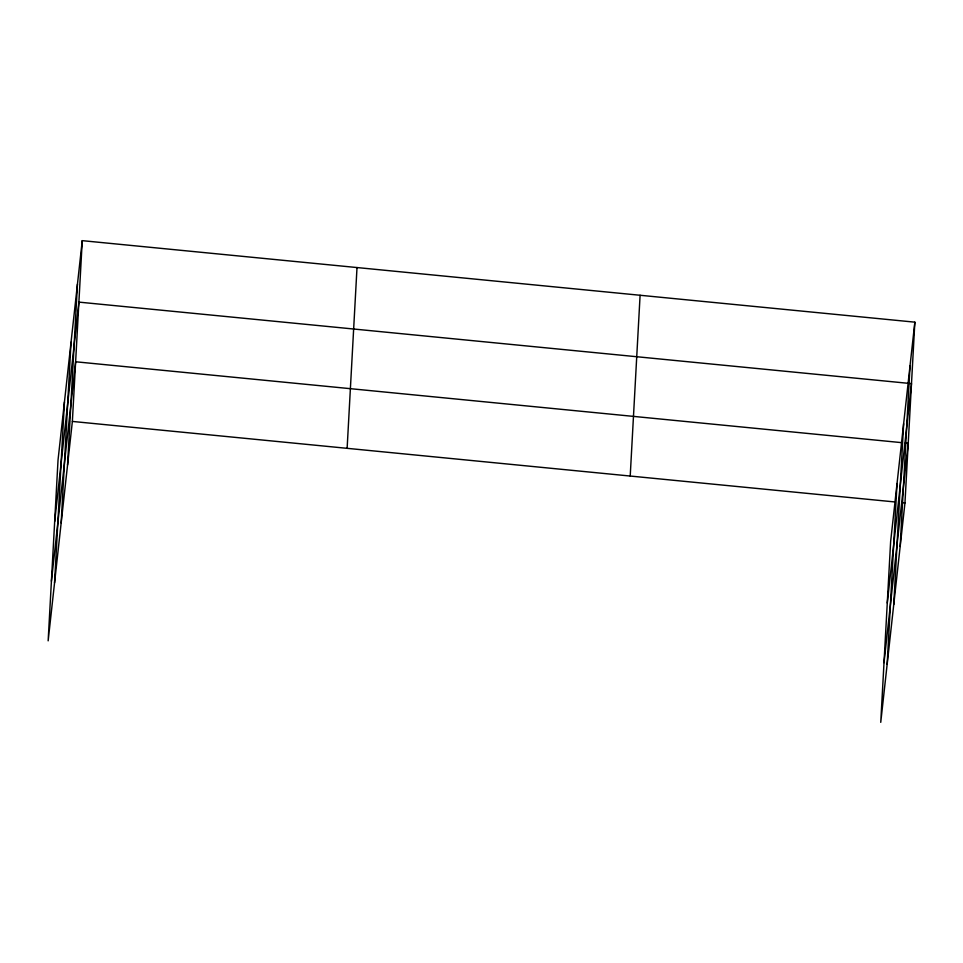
<?xml version="1.0" encoding="UTF-8"?>
<svg xmlns="http://www.w3.org/2000/svg" width="963" height="963" viewBox="0 0 963 963"><rect width="100%" height="100%" fill="white"/><g stroke="black" fill="none" stroke-linecap="round" stroke-linejoin="round"><path stroke-width="1.44" d="M54.554 582.796L64.437 402.016M61.163 523.005L71.033 342.226M67.566 464.96L77.449 284.181M82.252 240.654L58.033 460.061L48.15 640.84L72.369 421.433L82.252 240.654L914.85 322.16L904.967 502.939L880.748 722.346L890.631 541.567L914.85 322.16M347.125 448.337L357.008 267.558M630.211 476.047L640.094 295.268M887.152 664.301L897.035 483.522M893.76 604.511L903.631 423.732M900.164 546.466L910.047 365.687M54.674 521.525L78.894 302.117L911.492 383.623L887.272 603.031M51.412 581.183L75.632 361.775L902.259 442.703M884.01 662.688L908.229 443.281L905.244 442.992M72.369 421.433L894.519 501.916M901.982 502.65L904.967 502.939"/></g></svg>
